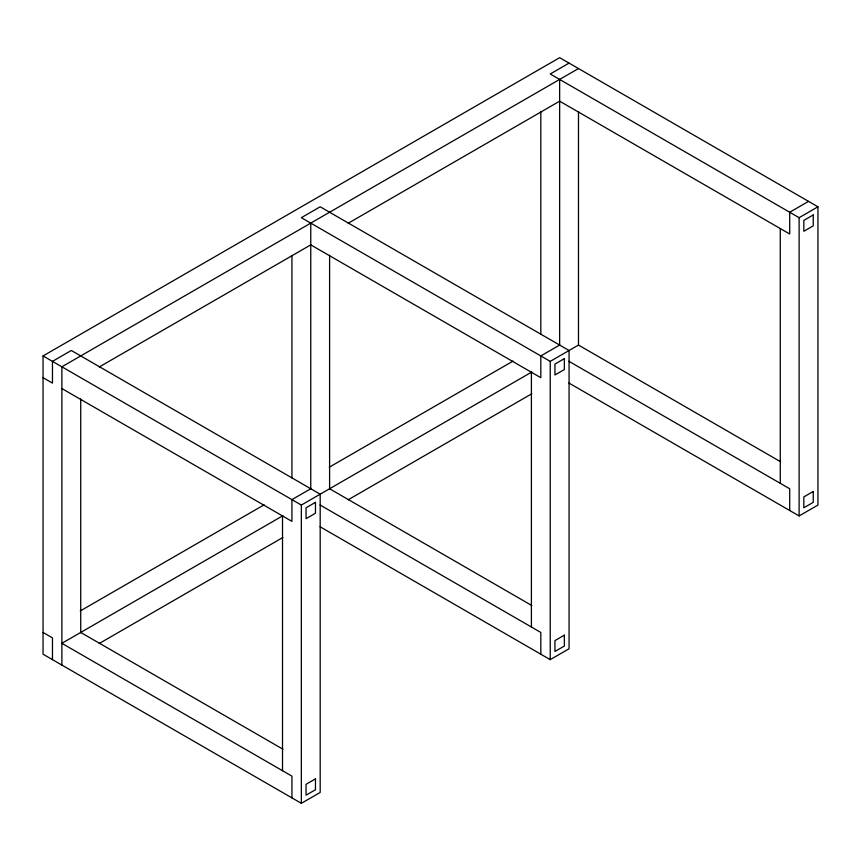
<?xml version="1.0" encoding="UTF-8"?>
<svg xmlns="http://www.w3.org/2000/svg" width="861" height="861" viewBox="0 0 861 861"><rect width="100%" height="100%" fill="white"/><g stroke="black" fill="none" stroke-linecap="round" stroke-linejoin="round"><path stroke-width="1.29" d="M43.05 377.678L52.467 383.123L52.467 361.372L71.302 350.492L320.184 494.192L320.184 792.454L301.35 803.324L43.05 654.199L43.05 355.937L559.65 57.676L817.95 206.801L817.95 505.063L799.116 515.943L568.949 383.048M569.067 63.111L550.233 73.992L799.116 217.682L817.95 206.801M578.484 68.546L61.884 366.808L61.884 665.069M99.306 366.947L310.767 244.868L540.816 377.678L540.816 355.937L559.65 345.057M348.188 223.257L559.65 101.178L789.698 233.988L789.698 212.247L808.533 201.366M80.277 610.955L264.123 504.815M329.279 467.2L513.113 361.06M310.767 488.747L291.933 499.628L291.933 521.368L61.884 388.559M282.882 515.728L61.884 643.318L291.933 776.138L291.933 797.889M43.05 355.937L301.35 505.063L531.764 372.038M320.066 526.738L550.233 659.634L569.067 648.753L569.067 350.492L320.184 206.801L301.35 217.682L550.233 361.372L578.484 345.067L780.647 461.787M99.306 643.458L282.882 537.479M348.188 499.767L531.764 393.789M568.949 361.308L789.698 488.757L789.698 510.508M329.602 488.757L531.764 605.477M320.066 504.998L540.816 632.448L540.816 654.199M80.719 632.448L282.882 749.167M43.05 632.448L52.467 637.883L52.467 659.634M799.116 217.682L799.116 515.943M780.281 228.552L780.281 483.322M578.484 111.543L578.484 345.315M559.65 79.427L559.65 345.444M550.233 361.372L550.233 659.634M540.816 111.758L540.816 334.337M531.398 372.243L531.398 627.012M329.602 255.233L329.602 489.005M310.767 223.117L310.767 489.134M301.35 505.063L301.35 803.324M291.933 255.448L291.933 478.027M282.516 515.933L282.516 770.703M80.719 398.923L80.719 632.695M315.47 502.34L306.053 507.786L306.053 518.656L315.47 513.221L315.47 502.34M564.364 358.65L554.936 364.085L554.936 374.965L564.364 369.53L564.364 358.65M813.236 214.959L803.83 220.394L803.83 231.275L813.236 225.84L813.236 214.959M315.47 778.861L306.053 784.296L306.053 795.166L315.47 789.731L315.47 778.861M564.364 635.16L554.936 640.606L554.936 651.476L564.364 646.041L564.364 635.16M813.236 491.47L803.83 496.915L803.83 507.786L813.236 502.35L813.236 491.47"/></g></svg>
